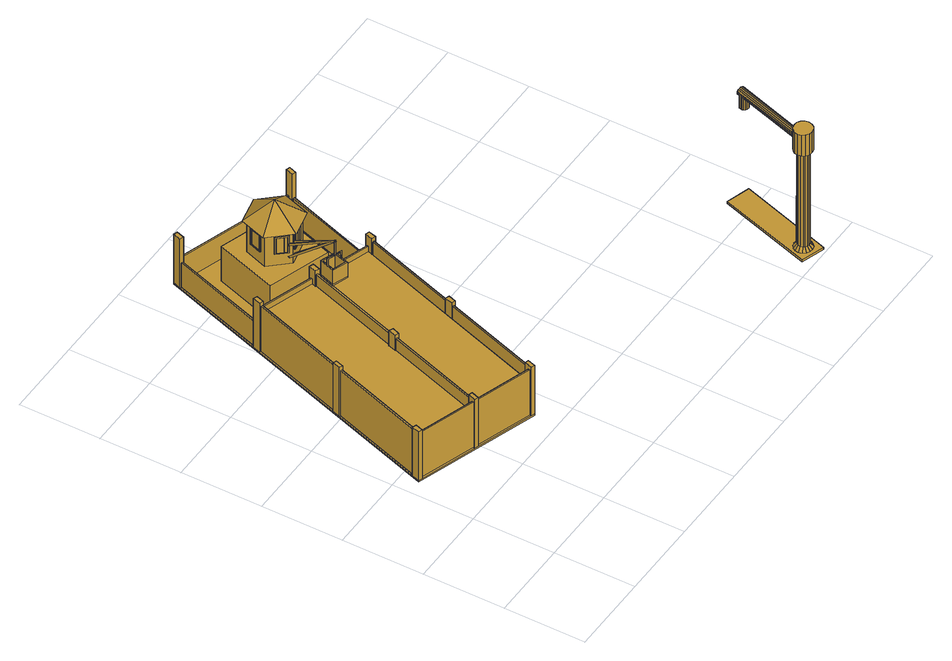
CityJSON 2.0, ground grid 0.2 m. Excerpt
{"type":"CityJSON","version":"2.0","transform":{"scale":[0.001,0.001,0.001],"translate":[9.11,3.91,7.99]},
"CityObjects":{
"cityfurniture1":{"type":"CityFurniture","attributes":{"function":"OTHERS"},"geometry":[{"type":"MultiSurface","lod":"3","boundaries":[[[0,1,2]],[[1,3,2]],[[1,4,3]],[[1,5,4]],[[1,6,5]],[[1,0,6]],[[0,2,3,4,5,6]],[[7,8,9]],[[7,8,9,10,11,12]],[[8,7,10,9]],[[13,14,15]],[[16,17,13,14,15,18]],[[14,15,17,13]],[[18,15,7,12]],[[11,16,18,12]],[[17,16,11,10]],[[13,17,10,9]],[[8,14,13,9]],[[15,14,8,7]],[[19,20,21,8,22,23]],[[24,25,26,27,28,29]],[[27,26,21,20]],[[19,28,27,20]],[[29,28,19,23]],[[24,29,23,22]],[[8,25,24,22]],[[26,25,8,21]],[[30,31,32,33]],[[34,35,36,37]],[[38,39,33,32]],[[40,41,31,30]],[[39,40,30,33]],[[41,38,32,31]],[[38,41,40,39],[35,34,37,36]],[[42,43,44,45],[46,47,48,49]],[[42,45,39,38]],[[37,48,47,34]],[[35,46,49,36]],[[44,43,41,40]],[[45,44,40,39]],[[36,49,48,37]],[[34,47,46,35]],[[43,42,38,41]],[[50,51,52,53]],[[54,55,56,57]],[[58,59,60,61]],[[62,63,64,65]],[[61,60,53,52,63,62,57,56]],[[54,65,64,51,50,59,58,55]],[[57,62,65,54]],[[55,58,61,56]],[[53,60,59,50]],[[51,64,63,52]],[[66,67,68,69]],[[67,70,71,68]],[[70,72,73,71]],[[72,66,69,73]],[[66,72,70,67]],[[71,73,69,68]],[[74,75,76,77]],[[78,79,80,81]],[[81,80,74,77]],[[78,81,77,76]],[[79,78,76,75]],[[80,79,75,74]],[[82,83,84,85]],[[86,87,88,89]],[[85,89,88,82]],[[82,88,87,83]],[[83,87,86,84]],[[84,86,89,85]],[[90,91,92,93]],[[94,95,91,90]],[[96,97,95,94]],[[93,92,97,96]],[[91,95,97,92]],[[96,94,90,93]],[[98,99,100,101]],[[102,103,99,98]],[[104,105,103,102]],[[101,100,105,104]],[[100,99,103,105]],[[102,98,101,104]],[[106,107,108,109]],[[110,111,112,113]],[[107,111,110,108]],[[108,110,113,109]],[[109,113,112,106]],[[106,112,111,107]],[[114,115,116,117]],[[118,119,115,114]],[[120,121,119,118]],[[117,116,121,120]],[[121,116,115,119]],[[114,117,120,118]],[[122,123,124,125]],[[123,126,127,124]],[[126,128,129,127]],[[128,122,125,129]],[[123,122,128,126]],[[129,125,124,127]],[[130,131,132,133]],[[131,134,135,132]],[[134,136,137,135]],[[136,130,133,137]],[[134,131,130,136]],[[133,132,135,137]],[[138,139,140,141]],[[142,138,141,143]],[[144,142,143,145]],[[139,144,145,140]],[[141,140,145,143]],[[144,139,138,142]],[[146,147,148]],[[148,147,149,150]],[[151,152,153,154]],[[149,155,150]],[[149,147,146,155]],[[155,146,148,150]],[[156,157,158]],[[157,156,159,160]],[[161,162,163,164]],[[160,159,165]],[[159,156,158,165]],[[165,158,157,160]],[[166,167,168,169]],[[167,166,170,171]],[[166,169,172,170]],[[173,174,175,176]],[[171,170,172,177]],[[172,169,168,177]],[[177,168,167,171]],[[178,179,180]],[[179,178,181,182]],[[178,180,183,181]],[[184,185,186,187]],[[181,183,182]],[[183,180,179,182]],[[188,189,190,191]],[[192,193,194,195],[179,182,183,180]],[[193,196,197,194],[148,147,149,150]],[[196,198,199,197],[165,158,156,159]],[[198,200,201,199],[202,203,204,205,206]],[[200,207,208,201]],[[193,192,207,200,198,196]],[[209,210,211,212],[213,214,215,216]],[[191,217,218,219,209,212]],[[220,221,222,223,224]],[[223,224,225,226]],[[220,221,227]],[[224,220,227,225]],[[228,210,209,219]],[[228,229,190,211,210]],[[190,229,218,217,191,230]],[[190,230,191,212,211]],[[231,226,229,228,219,218,229,226,225,227]],[[221,220,214,213]],[[220,224,214]],[[224,223,215,214]],[[223,226,231,222]],[[221,222,231,227]],[[216,215,223,222]],[[222,221,213,216]],[[232,233,234,235]],[[236,237,238,239]],[[240,241,242,243]],[[186,235,234,185],[243,242,239,238]],[[234,233,184,185]],[[241,236,239,242]],[[237,240,243,238]],[[187,232,235,186]],[[244,237,236,245]],[[236,241,240,237]],[[241,240,246,247]],[[240,237,244,246]],[[184,233,232,245,247,246,244,245,232,187]],[[236,241,247,245]],[[248,249,250,251]],[[252,253,254,255]],[[153,256,257,152]],[[249,252,255,250]],[[253,248,251,254]],[[258,259,154,151]],[[152,255,254,251,250,255,152,257,258,151]],[[259,256,153,154],[260,261,262,263]],[[258,257,256,259]],[[249,248,260,263]],[[248,253,252,249]],[[253,252,262,261]],[[252,249,263,262]],[[248,253,261,260]],[[264,265,158,266,267]],[[268,269,270,271]],[[272,273,274,275]],[[162,264,267,161]],[[269,272,275,270]],[[273,268,271,274]],[[158,165,164,266]],[[164,161,267,266],[274,271,270,275]],[[265,264,162,163],[276,277,278,279]],[[269,268,279,278]],[[268,273,272,269]],[[273,272,277,276]],[[272,269,278,277]],[[268,273,276,279]],[[165,158,265,163]],[[165,163,162,161,164]],[[173,280,281,176,173,282,283,284,285,282]],[[203,204,282,285]],[[174,286,280,173]],[[202,203,285,284]],[[204,205,283,282]],[[281,287,175,176]],[[174,175,287,286],[288,289,290,291]],[[202,206,289]],[[206,205,290,289]],[[286,287,281,280]],[[206,202,284,283]],[[205,206,283]],[[206,205,204,203,202]],[[204,203,288,291]],[[203,202,289,288]],[[205,204,291,290]],[[191,208,207,192,195,190,189,188]],[[292,293,294,295]],[[293,296,297,294]],[[296,298,299,297]],[[298,292,295,299]],[[292,298,296,293]],[[297,299,295,294]],[[300,301,302,293]],[[301,303,304,302]],[[303,305,306,304]],[[305,300,293,306]],[[305,303,301,300]],[[302,304,306,293]],[[307,308,309,310]],[[308,311,312,309]],[[311,313,314,312]],[[313,307,310,314]],[[313,311,308,307]],[[309,312,314,310]],[[315,316,317,318]],[[316,319,320,317]],[[319,321,322,320]],[[321,315,318,322]],[[321,319,316,315]],[[317,320,322,318]],[[323,324,296,325]],[[324,326,327,296]],[[326,328,329,327]],[[328,323,325,329]],[[328,326,324,323]],[[296,327,329,325]],[[330,331,332,333]],[[331,334,335,332]],[[334,336,337,335]],[[336,330,333,337]],[[336,334,331,330]],[[332,335,337,333]],[[338,339,340,341]],[[339,342,343,340]],[[342,344,292,343]],[[344,338,341,292]],[[344,342,339,338]],[[340,343,292,341]],[[345,346,347,348]],[[346,349,350,347]],[[349,351,352,350]],[[351,345,348,352]],[[351,349,346,345]],[[347,350,352,348]],[[353,354,355,356]],[[354,357,358,355]],[[357,359,360,358]],[[359,353,356,360]],[[359,357,354,353]],[[355,358,360,356]],[[361,362,363,364]],[[362,365,298,363]],[[365,366,367,298]],[[366,361,364,367]],[[366,365,362,361]],[[363,298,367,364]],[[368,369,370,371]],[[369,372,373,370]],[[372,374,375,373]],[[374,368,371,375]],[[374,372,369,368]],[[370,373,375,371]],[[376,377,378,379]],[[377,380,381,378]],[[380,382,383,381]],[[382,376,379,383]],[[382,380,377,376]],[[378,381,383,379]],[[384,385,386,387]],[[385,388,389,386]],[[388,390,391,389]],[[390,384,387,391]],[[385,384,390,388]],[[391,387,386,389]]]}]},
"cityfurniture2":{"type":"CityFurniture","attributes":{"function":"1540"},"geometry":[{"type":"MultiSurface","lod":"3","boundaries":[[[392,393,394,395]],[[393,396,397,394]],[[396,398,399,397]],[[398,392,395,399]],[[398,396,393,392]],[[394,397,399,395]],[[400,401,402,403,404,405,406,407,408,409,410,411,412,413,414,415]],[[400,415,416,417]],[[401,400,417,418]],[[402,401,418,419]],[[403,402,419,420]],[[404,403,420,421]],[[405,404,421,422]],[[406,405,422,423]],[[407,406,423,424]],[[408,407,424,425]],[[409,408,425,426]],[[410,409,426,427]],[[411,410,427,428]],[[412,411,428,429,430]],[[431,432,433,434]],[[432,435,436,433]],[[435,437,438,436]],[[437,439,440,438]],[[441,442,443,444]],[[442,445,446,443]],[[445,447,448,446]],[[447,449,450,448]],[[449,451,452,450]],[[451,453,454,452]],[[453,455,456,454]],[[455,457,458,456]],[[457,431,434,458]],[[440,459,460,444,443,446,448,450,452,454,456,458,434,433,436,438]],[[461,462,463]],[[464,465,466,467]],[[468,469,464,467,470]],[[471,468,470,472]],[[473,471,472,474]],[[472,470,467,466,475,476,477,478,463,462,479,480,481,482,483,474]],[[484,485,486,487]],[[485,488,489,486]],[[490,491,492,493,487,486,489,494,495,496,497,498,499,500,501,502]],[[503,441,444,460]],[[504,503,460,459]],[[439,504,459,440]],[[427,426,425,424,423,422,421,420,419,418,417,416,505,506,429,428],[507,508,509,510,511,512,513,514,515,516,517,518,519,520,521,522]],[[469,468,471,473,414,413]],[[508,507,442,441]],[[509,508,441,503]],[[510,509,503,504]],[[511,510,504,439]],[[512,511,439,437]],[[514,513,435,432]],[[516,515,431,457]],[[518,517,455,453]],[[519,518,453,451]],[[520,519,451,449]],[[521,520,449,447]],[[522,521,447,445]],[[507,522,445,442]],[[514,432,431,515]],[[516,457,455,517]],[[512,437,435,513]],[[523,475,466,465]],[[524,525,478,477]],[[526,527,528,529,430,429,506]],[[462,530,479]],[[531,532,533,526,506,505]],[[534,535,536,531,505,416,415,414,473]],[[523,465,464,469,413,412,430]],[[461,463,478,525]],[[525,502,501,461]],[[461,501,500,462]],[[530,499,498,537]],[[537,480,479,530]],[[538,481,480,537]],[[524,490,502,525]],[[539,524,477,476]],[[539,491,490,524]],[[540,539,430,529]],[[540,492,491,539]],[[540,529,528,541]],[[484,541,528,527]],[[485,484,527,526,533]],[[541,493,492,540]],[[488,485,533,532]],[[542,488,532,531]],[[542,494,489,488]],[[542,531,536,543]],[[543,495,494,542]],[[543,536,535,544]],[[544,482,481,538]],[[541,484,487,493]],[[462,500,499,530]],[[538,537,498,497]],[[538,497,496,544]],[[544,496,495,543]],[[544,535,534,483,482]],[[473,474,483,534]],[[430,539,476,475,523]]]}]}
},
"vertices":[
[387,981,239],[365,915,289],[433,929,239],[411,863,239],[343,848,239],[296,901,239],[318,967,239],[356,855,169],[302,724,310],[337,861,169],[340,860,169],[319,777,253],[352,856,169],[337,864,171],[303,726,313],[356,858,171],[320,780,256],[341,863,171],[353,859,171],[322,784,262],[357,873,190],[361,872,190],[342,878,190],[346,877,190],[343,881,193],[302,726,313],[362,875,193],[358,876,193],[322,787,265],[347,880,193],[290,755,206],[328,742,206],[315,704,206],[277,717,206],[313,709,210],[323,740,210],[292,750,210],[282,719,210],[315,704,210],[277,717,210],[290,755,210],[328,742,210],[315,704,250],[328,742,250],[290,755,250],[277,717,250],[323,740,250],[313,709,250],[282,719,250],[292,750,250],[320,724,250],[322,723,250],[321,722,250],[319,722,250],[284,736,250],[286,735,250],[285,733,250],[283,734,250],[286,735,268],[320,724,268],[319,722,268],[285,733,268],[283,734,270],[321,722,270],[322,723,270],[284,736,270],[304,727,310],[302,728,310],[302,728,270],[304,727,270],[303,730,310],[303,730,270],[305,729,310],[305,729,270],[265,1091,45],[550,997,45],[549,993,45],[264,1087,45],[549,993,115],[550,997,115],[265,1091,115],[264,1087,115],[258,1077,45],[183,849,45],[179,850,45],[254,1078,45],[179,850,115],[183,849,115],[258,1077,115],[254,1078,115],[16,356,45],[16,356,175],[173,831,175],[173,831,45],[20,355,45],[20,355,175],[177,830,45],[177,830,175],[302,245,45],[302,245,175],[17,339,175],[17,339,45],[303,249,45],[303,249,175],[18,343,45],[18,343,175],[322,782,45],[165,307,45],[162,308,45],[318,783,45],[162,308,175],[165,307,175],[322,782,175],[318,783,175],[469,733,45],[469,733,175],[313,258,175],[313,258,45],[465,734,45],[465,734,175],[309,260,45],[309,260,175],[551,980,115],[475,752,115],[475,752,45],[551,980,45],[472,753,115],[472,753,45],[547,981,115],[547,981,45],[184,844,155],[468,750,155],[468,750,45],[184,844,45],[467,746,155],[467,746,45],[182,840,155],[182,840,45],[467,746,141],[303,249,141],[303,249,137],[467,746,137],[182,840,141],[182,840,137],[18,343,141],[18,343,137],[354,859,229],[385,866,229],[354,860,229],[385,866,181],[354,860,181],[354,858,181],[386,864,181],[385,868,181],[353,862,181],[354,859,181],[341,864,229],[320,888,229],[319,888,229],[341,864,181],[320,888,181],[339,863,181],[342,865,181],[321,889,181],[318,886,181],[319,888,181],[311,916,229],[321,946,229],[320,946,229],[310,916,229],[311,916,181],[321,946,181],[310,916,181],[309,917,181],[312,915,181],[322,946,181],[319,947,181],[320,946,181],[409,883,229],[419,914,229],[409,884,229],[409,883,181],[419,914,181],[409,884,181],[407,884,181],[411,883,181],[421,913,181],[417,915,181],[390,965,229],[411,941,229],[411,941,149],[390,965,149],[424,927,239],[405,870,239],[405,870,149],[424,927,149],[346,858,239],[346,858,149],[306,903,239],[306,903,149],[325,960,239],[325,960,149],[311,919,226],[311,919,183],[319,943,183],[319,943,226],[315,931,226],[384,972,239],[384,972,149],[391,966,229],[413,942,229],[413,942,149],[391,966,149],[411,945,226],[394,964,226],[394,964,178],[411,945,178],[390,964,149],[388,963,149],[388,963,229],[401,953,226],[409,943,226],[409,943,178],[392,962,178],[392,962,226],[391,961,226],[391,961,178],[408,942,226],[410,940,229],[410,940,149],[406,947,149],[408,942,178],[417,915,229],[407,884,229],[411,883,229],[421,913,229],[410,887,226],[418,911,226],[420,910,226],[412,886,226],[418,911,183],[410,887,183],[412,886,183],[420,910,183],[416,911,226],[408,887,226],[416,911,183],[408,887,183],[357,860,226],[382,865,226],[382,864,226],[357,858,226],[382,865,183],[357,860,183],[357,858,183],[382,864,183],[385,868,229],[386,864,229],[354,858,229],[353,862,229],[357,862,226],[357,862,183],[382,867,183],[382,867,226],[342,865,229],[321,889,229],[318,886,229],[339,863,229],[322,885,226],[339,866,226],[337,865,226],[320,884,226],[339,866,183],[322,885,183],[320,884,183],[337,865,183],[323,887,183],[340,868,183],[340,868,226],[323,887,226],[309,917,229],[319,947,229],[318,944,183],[318,944,226],[310,920,226],[310,920,183],[312,915,229],[322,946,229],[313,918,183],[313,918,226],[321,943,226],[321,943,183],[310,238,45],[6,338,45],[6,338,41],[310,238,41],[257,1098,45],[257,1098,41],[561,998,45],[561,998,41],[6,338,185],[12,357,185],[12,357,45],[22,354,185],[22,354,45],[16,335,185],[16,335,45],[88,585,185],[94,604,185],[94,604,45],[88,585,45],[103,601,185],[103,601,45],[97,582,185],[97,582,45],[169,832,185],[175,851,185],[175,851,45],[169,832,45],[185,848,185],[185,848,45],[179,829,185],[179,829,45],[250,1079,185],[257,1098,185],[250,1079,45],[266,1095,185],[266,1095,45],[260,1076,185],[260,1076,45],[153,290,185],[160,309,185],[160,309,45],[153,290,45],[169,306,185],[169,306,45],[163,287,185],[163,287,45],[301,241,185],[307,260,185],[307,260,45],[301,241,45],[316,257,185],[316,257,45],[310,238,185],[382,488,185],[388,507,185],[388,507,45],[382,488,45],[398,504,185],[398,504,45],[392,485,185],[392,485,45],[463,735,185],[470,754,185],[470,754,45],[463,735,45],[479,751,185],[479,751,45],[473,732,185],[473,732,45],[545,982,185],[551,1001,185],[551,1001,45],[545,982,45],[561,998,185],[554,979,185],[554,979,45],[235,537,185],[241,556,185],[241,556,45],[235,537,45],[251,552,185],[251,552,45],[244,534,185],[244,534,45],[316,784,185],[322,803,185],[322,803,45],[316,784,45],[332,799,185],[332,799,45],[326,780,185],[326,780,45],[466,966,145],[416,814,145],[416,814,45],[466,966,45],[264,864,145],[264,864,45],[314,1016,145],[314,1016,45],
[1041,26,12],[1113,255,12],[1113,255,6],[1041,26,6],[1170,237,12],[1170,237,6],[1098,8,12],[1098,8,6],[1062,61,352],[1058,54,352],[1056,46,352],[1058,37,352],[1063,30,352],[1070,25,352],[1079,24,352],[1087,25,352],[1094,30,352],[1099,38,352],[1101,46,352],[1099,55,352],[1094,62,352],[1087,67,352],[1078,68,352],[1069,66,352],[1069,66,292],[1062,61,292],[1058,54,292],[1056,46,292],[1058,37,292],[1063,30,292],[1070,25,292],[1079,24,292],[1087,25,292],[1094,30,292],[1099,38,292],[1101,46,292],[1099,55,292],[1094,62,292],[1094,62,320],[1077,60,23],[1083,59,23],[1085,67,12],[1076,68,12],[1087,57,23],[1093,63,12],[1091,53,23],[1098,56,12],[1092,47,23],[1101,48,12],[1085,33,23],[1080,32,23],[1080,24,12],[1089,26,12],[1074,32,23],[1072,25,12],[1069,35,23],[1064,29,12],[1066,39,23],[1059,36,12],[1064,45,23],[1056,44,12],[1065,50,23],[1057,53,12],[1068,55,23],[1061,60,12],[1072,59,23],[1068,66,12],[1100,39,12],[1096,32,12],[1142,235,310],[1138,237,310],[1142,236,310],[1089,66,329],[1091,64,327],[1145,235,327],[1142,236,329],[1085,67,330],[1087,67,329],[1138,237,330],[1081,68,329],[1134,238,329],[1078,68,327],[1131,239,327],[1147,234,323],[1148,234,320],[1147,234,316],[1145,235,313],[1134,238,310],[1131,239,313],[1129,240,316],[1129,240,320],[1129,240,323],[1136,217,310],[1132,218,310],[1132,218,280],[1136,217,280],[1129,220,310],[1129,220,280],[1145,228,280],[1145,224,280],[1143,221,280],[1140,218,280],[1126,223,280],[1125,226,280],[1126,230,280],[1127,234,280],[1131,236,280],[1134,237,280],[1138,237,280],[1142,235,280],[1144,232,280],[1089,37,23],[1092,42,23],[1078,68,292],[1087,67,292],[1080,32,292],[1085,33,292],[1089,37,292],[1092,42,292],[1092,47,292],[1091,53,292],[1087,57,292],[1083,59,292],[1077,60,292],[1072,58,292],[1068,55,292],[1065,50,292],[1064,45,292],[1066,39,292],[1069,35,292],[1074,32,292],[1093,62,323],[1145,228,316],[1144,232,313],[1087,67,310],[1089,66,310],[1091,64,313],[1093,62,316],[1134,237,310],[1078,68,313],[1081,68,310],[1085,67,310],[1076,68,323],[1075,68,320],[1076,68,316],[1131,236,313],[1127,234,316],[1145,224,320],[1143,221,316],[1140,218,313],[1126,223,313],[1125,226,316],[1126,230,320]
]}
